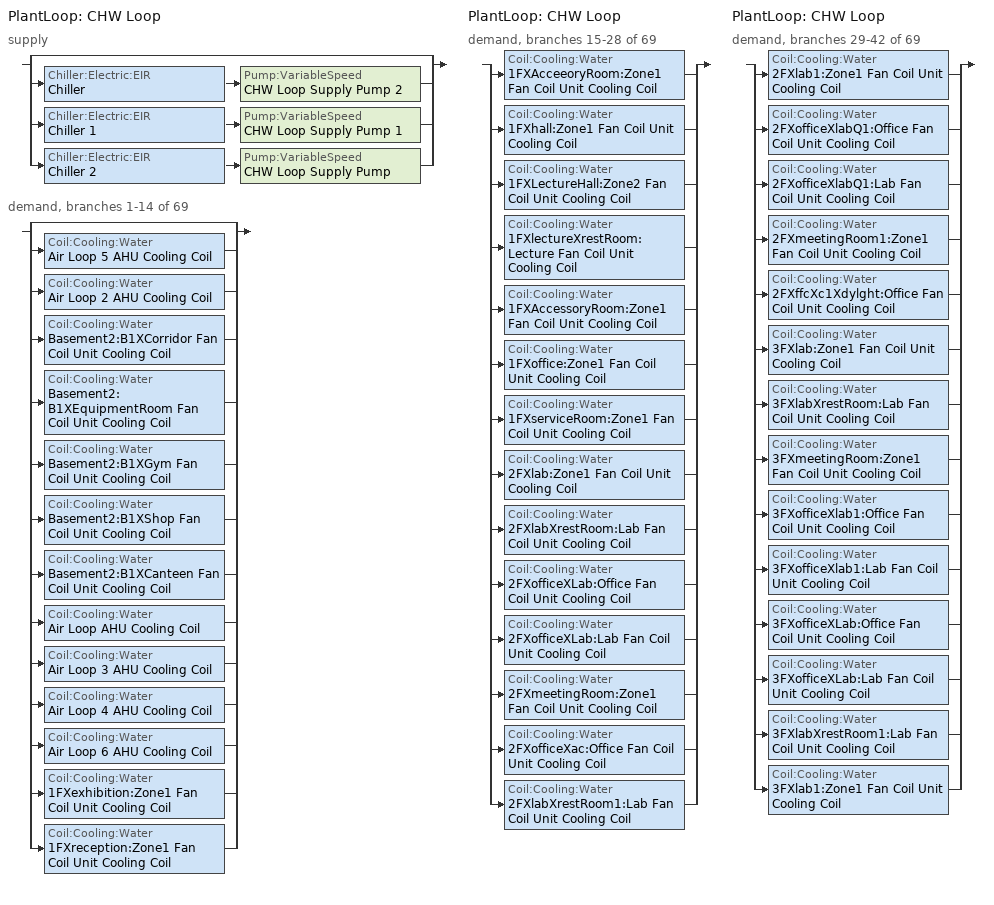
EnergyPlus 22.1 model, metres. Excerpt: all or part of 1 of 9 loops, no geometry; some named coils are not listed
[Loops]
PlantLoop 'CHW Loop'
 supply: split
  | bypass
  | Chiller:Electric:EIR 'Chiller' > Pump:VariableSpeed 'CHW Loop Supply Pump 2'
  | Chiller:Electric:EIR 'Chiller 1' > Pump:VariableSpeed 'CHW Loop Supply Pump 1'
  | Chiller:Electric:EIR 'Chiller 2' > Pump:VariableSpeed 'CHW Loop Supply Pump'
 demand, branches 1-14 of 69: split
  | bypass
  | Coil:Cooling:Water 'Air Loop 5 AHU Cooling Coil'
  | Coil:Cooling:Water 'Air Loop 2 AHU Cooling Coil'
  | Coil:Cooling:Water 'Basement2:B1XCorridor Fan Coil Unit Cooling Coil'
  | Coil:Cooling:Water 'Basement2:B1XEquipmentRoom Fan Coil Unit Cooling Coil'
  | Coil:Cooling:Water 'Basement2:B1XGym Fan Coil Unit Cooling Coil'
  | Coil:Cooling:Water 'Basement2:B1XShop Fan Coil Unit Cooling Coil'
  | Coil:Cooling:Water 'Basement2:B1XCanteen Fan Coil Unit Cooling Coil'
  | Coil:Cooling:Water 'Air Loop AHU Cooling Coil'
  | Coil:Cooling:Water 'Air Loop 3 AHU Cooling Coil'
  | Coil:Cooling:Water 'Air Loop 4 AHU Cooling Coil'
  | Coil:Cooling:Water 'Air Loop 6 AHU Cooling Coil'
  | Coil:Cooling:Water '1FXexhibition:Zone1 Fan Coil Unit Cooling Coil'
  | Coil:Cooling:Water '1FXreception:Zone1 Fan Coil Unit Cooling Coil'
PlantLoop 'CHW Loop'
 demand, branches 15-28 of 69: split
  | Coil:Cooling:Water '1FXAcceeoryRoom:Zone1 Fan Coil Unit Cooling Coil'
  | Coil:Cooling:Water '1FXhall:Zone1 Fan Coil Unit Cooling Coil'
  | Coil:Cooling:Water '1FXLectureHall:Zone2 Fan Coil Unit Cooling Coil'
  | Coil:Cooling:Water '1FXlectureXrestRoom:Lecture Fan Coil Unit Cooling Coil'
  | Coil:Cooling:Water '1FXAccessoryRoom:Zone1 Fan Coil Unit Cooling Coil'
  | Coil:Cooling:Water '1FXoffice:Zone1 Fan Coil Unit Cooling Coil'
  | Coil:Cooling:Water '1FXserviceRoom:Zone1 Fan Coil Unit Cooling Coil'
  | Coil:Cooling:Water '2FXlab:Zone1 Fan Coil Unit Cooling Coil'
  | Coil:Cooling:Water '2FXlabXrestRoom:Lab Fan Coil Unit Cooling Coil'
  | Coil:Cooling:Water '2FXofficeXLab:Office Fan Coil Unit Cooling Coil'
  | Coil:Cooling:Water '2FXofficeXLab:Lab Fan Coil Unit Cooling Coil'
  | Coil:Cooling:Water '2FXmeetingRoom:Zone1 Fan Coil Unit Cooling Coil'
  | Coil:Cooling:Water '2FXofficeXac:Office Fan Coil Unit Cooling Coil'
  | Coil:Cooling:Water '2FXlabXrestRoom1:Lab Fan Coil Unit Cooling Coil'
PlantLoop 'CHW Loop'
 demand, branches 29-42 of 69: split
  | Coil:Cooling:Water '2FXlab1:Zone1 Fan Coil Unit Cooling Coil'
  | Coil:Cooling:Water '2FXofficeXlabQ1:Office Fan Coil Unit Cooling Coil'
  | Coil:Cooling:Water '2FXofficeXlabQ1:Lab Fan Coil Unit Cooling Coil'
  | Coil:Cooling:Water '2FXmeetingRoom1:Zone1 Fan Coil Unit Cooling Coil'
  | Coil:Cooling:Water '2FXffcXc1Xdylght:Office Fan Coil Unit Cooling Coil'
  | Coil:Cooling:Water '3FXlab:Zone1 Fan Coil Unit Cooling Coil'
  | Coil:Cooling:Water '3FXlabXrestRoom:Lab Fan Coil Unit Cooling Coil'
  | Coil:Cooling:Water '3FXmeetingRoom:Zone1 Fan Coil Unit Cooling Coil'
  | Coil:Cooling:Water '3FXofficeXlab1:Office Fan Coil Unit Cooling Coil'
  | Coil:Cooling:Water '3FXofficeXlab1:Lab Fan Coil Unit Cooling Coil'
  | Coil:Cooling:Water '3FXofficeXLab:Office Fan Coil Unit Cooling Coil'
  | Coil:Cooling:Water '3FXofficeXLab:Lab Fan Coil Unit Cooling Coil'
  | Coil:Cooling:Water '3FXlabXrestRoom1:Lab Fan Coil Unit Cooling Coil'
  | Coil:Cooling:Water '3FXlab1:Zone1 Fan Coil Unit Cooling Coil'
[EnergyManagementSystem:Sensor] Output:Variable or Output:Meter=Chiller Evaporator Inlet Temperature
Name | Output:Variable or Output:Meter Index Key
Chiller_Evaporator_Inlet_Temperature | Chiller
Chiller_Evaporator_Inlet_Temperature | Chiller 1
Chiller_Evaporator_Inlet_Temperature | Chiller 2
[Coil:Cooling:Water] Availability Schedule=On 24/7; Design Water Flow Rate {m3/s}=autosize; Design Air Flow Rate {m3/s}=autosize; Design Inlet Water Temperature {C}=autosize; Design Inlet Air Temperature {C}=autosize; Design Outlet Air Temperature {C}=autosize; Design Inlet Air Humidity Ratio {kgWater/kgDryAir}=autosize; Design Outlet Air Humidity Ratio {kgWater/kgDryAir}=autosize; Type of Analysis=SimpleAnalysis; Heat Exchanger Configuration=CrossFlow
Basement2:B1XCorridor Fan Coil Unit Cooling Coil; Basement2:B1XEquipmentRoom Fan Coil Unit Cooling Coil; Basement2:B1XGym Fan Coil Unit Cooling Coil; Basement2:B1XShop Fan Coil Unit Cooling Coil; Basement2:B1XCanteen Fan Coil Unit Cooling Coil; 1FXexhibition:Zone1 Fan Coil Unit Cooling Coil; 1FXreception:Zone1 Fan Coil Unit Cooling Coil; 1FXAcceeoryRoom:Zone1 Fan Coil Unit Cooling Coil; 1FXhall:Zone1 Fan Coil Unit Cooling Coil; 1FXLectureHall:Zone2 Fan Coil Unit Cooling Coil; 1FXlectureXrestRoom:Lecture Fan Coil Unit Cooling Coil; 1FXAccessoryRoom:Zone1 Fan Coil Unit Cooling Coil; 1FXoffice:Zone1 Fan Coil Unit Cooling Coil; 1FXserviceRoom:Zone1 Fan Coil Unit Cooling Coil; 2FXlab:Zone1 Fan Coil Unit Cooling Coil; 2FXlabXrestRoom:Lab Fan Coil Unit Cooling Coil; 2FXofficeXLab:Office Fan Coil Unit Cooling Coil; 2FXofficeXLab:Lab Fan Coil Unit Cooling Coil; 2FXmeetingRoom:Zone1 Fan Coil Unit Cooling Coil; 2FXofficeXac:Office Fan Coil Unit Cooling Coil; 2FXlabXrestRoom1:Lab Fan Coil Unit Cooling Coil; 2FXlab1:Zone1 Fan Coil Unit Cooling Coil; 2FXofficeXlabQ1:Office Fan Coil Unit Cooling Coil; 2FXofficeXlabQ1:Lab Fan Coil Unit Cooling Coil; 2FXmeetingRoom1:Zone1 Fan Coil Unit Cooling Coil; 2FXffcXc1Xdylght:Office Fan Coil Unit Cooling Coil; 3FXlab:Zone1 Fan Coil Unit Cooling Coil; 3FXlabXrestRoom:Lab Fan Coil Unit Cooling Coil; 3FXmeetingRoom:Zone1 Fan Coil Unit Cooling Coil; 3FXofficeXlab1:Office Fan Coil Unit Cooling Coil; 3FXofficeXlab1:Lab Fan Coil Unit Cooling Coil; 3FXofficeXLab:Office Fan Coil Unit Cooling Coil; 3FXofficeXLab:Lab Fan Coil Unit Cooling Coil; 3FXlabXrestRoom1:Lab Fan Coil Unit Cooling Coil; 3FXlab1:Zone1 Fan Coil Unit Cooling Coil
[Sizing:Plant]
CHW Loop: Loop Type=Cooling; Design Loop Exit Temperature {C}=6; Loop Design Temperature Difference {deltaC}=4
[PlantLoop]
CHW Loop: Fluid Type=UserDefinedFluidType; User Defined Fluid Type=CHW Loop Glycol Concentration; Plant Equipment Operation Scheme=CHW Loop Operation; Maximum Loop Temperature {C}=80; Minimum Loop Temperature {C}=0; Maximum Loop Flow Rate {m3/s}=autosize; Minimum Loop Flow Rate {m3/s}=0; Plant Loop Volume {m3}=autocalculate; Load Distribution Scheme=Optimal; Plant Loop Demand Calculation Scheme=SingleSetpoint; Common Pipe Simulation=None; Pressure Simulation Type=None
[PlantEquipmentOperationSchemes]
CHW Loop Operation: Control Scheme 1=CHW Loop Scheme 1; Control Scheme 1 Schedule=On 24/7
[PlantEquipmentOperation:CoolingLoad]
CHW Loop Scheme 1: Load Range 1 Lower Limit {W}=0; Load Range 1 Upper Limit {W}=1e+15; Range 1 Equipment List=CHW Loop Scheme 1 Range 1 Equipment List
[PlantEquipmentList]
CHW Loop Scheme 1 Range 1 Equipment List: Chiller, Chiller 2, Chiller 1
[Chiller:Electric:EIR] Reference Capacity {W}=autosize; Reference COP {W/W}=5.33; Reference Leaving Chilled Water Temperature {C}=6.67; Reference Entering Condenser Fluid Temperature {C}=29.4; Reference Chilled Water Flow Rate {m3/s}=autosize; Reference Condenser Fluid Flow Rate {m3/s}=autosize; Cooling Capacity Function of Temperature Curve=BPS_Baseline_Screw_5.334COP CAPFT; Electric Input to Cooling Output Ratio Function of Temperature Curve=BPS_Baseline_5.334_COP EIRFT; Electric Input to Cooling Output Ratio Function of Part Load Ratio Curve=BPS_Baseline_5.334COP EIRFPLR; Minimum Part Load Ratio=0.1; Maximum Part Load Ratio=1; Optimum Part Load Ratio=1; Minimum Unloading Ratio=0.2; Condenser Type=WaterCooled; Condenser Fan Power Ratio {W/W}=0; Fraction of Compressor Electric Consumption Rejected by Condenser=1; Leaving Chilled Water Lower Temperature Limit {C}=2; Chiller Flow Mode=NotModulated; Design Heat Recovery Water Flow Rate {m3/s}=0; Sizing Factor=1; Basin Heater Capacity {W/K}=0; Basin Heater Setpoint Temperature {C}=2; Basin Heater Operating Schedule=On 24/7; Condenser Heat Recovery Relative Capacity Fraction=1
Chiller; Chiller 1; Chiller 2
[Pump:VariableSpeed] Design Maximum Flow Rate {m3/s}=autosize; Design Pump Head {Pa}=20000; Design Power Consumption {W}=autosize; Motor Efficiency=0.9; Fraction of Motor Inefficiencies to Fluid Stream=0; Coefficient 1 of the Part Load Performance Curve=0; Coefficient 2 of the Part Load Performance Curve=1; Coefficient 3 of the Part Load Performance Curve=0; Coefficient 4 of the Part Load Performance Curve=0; Design Minimum Flow Rate {m3/s}=0; Pump Control Type=Intermittent
CHW Loop Supply Pump 2; CHW Loop Supply Pump 1; CHW Loop Supply Pump
[ZoneHVAC:FourPipeFanCoil] Availability Schedule=On 24/7; Capacity Control Method=ConstantFanVariableFlow; Maximum Supply Air Flow Rate {m3/s}=autosize; Low Speed Supply Air Flow Ratio=0.33; Medium Speed Supply Air Flow Ratio=0.66; Maximum Outdoor Air Flow Rate {m3/s}=0; Maximum Cold Water Flow Rate {m3/s}=autosize; Minimum Cold Water Flow Rate {m3/s}=0; Cooling Convergence Tolerance=0.001; Maximum Hot Water Flow Rate {m3/s}=autosize; Minimum Hot Water Flow Rate {m3/s}=0; Heating Convergence Tolerance=0.001
Name | Supply Air Fan | Cooling Coil | Heating Coil
Basement2:B1XCorridor Fan Coil Unit | Basement2:B1XCorridor Fan Coil Unit Supply Fan | Basement2:B1XCorridor Fan Coil Unit Cooling Coil | Basement2:B1XCorridor Fan Coil Unit Heating Coil
Basement2:B1XEquipmentRoom Fan Coil Unit | Basement2:B1XEquipmentRoom Fan Coil Unit Supply Fan | Basement2:B1XEquipmentRoom Fan Coil Unit Cooling Coil | Basement2:B1XEquipmentRoom Fan Coil Unit Heating Coil
Basement2:B1XGym Fan Coil Unit | Basement2:B1XGym Fan Coil Unit Supply Fan | Basement2:B1XGym Fan Coil Unit Cooling Coil | Basement2:B1XGym Fan Coil Unit Heating Coil
Basement2:B1XShop Fan Coil Unit | Basement2:B1XShop Fan Coil Unit Supply Fan | Basement2:B1XShop Fan Coil Unit Cooling Coil | Basement2:B1XShop Fan Coil Unit Heating Coil
Basement2:B1XCanteen Fan Coil Unit | Basement2:B1XCanteen Fan Coil Unit Supply Fan | Basement2:B1XCanteen Fan Coil Unit Cooling Coil | Basement2:B1XCanteen Fan Coil Unit Heating Coil
1FXexhibition:Zone1 Fan Coil Unit | 1FXexhibition:Zone1 Fan Coil Unit Supply Fan | 1FXexhibition:Zone1 Fan Coil Unit Cooling Coil | 1FXexhibition:Zone1 Fan Coil Unit Heating Coil
1FXreception:Zone1 Fan Coil Unit | 1FXreception:Zone1 Fan Coil Unit Supply Fan | 1FXreception:Zone1 Fan Coil Unit Cooling Coil | 1FXreception:Zone1 Fan Coil Unit Heating Coil
1FXAcceeoryRoom:Zone1 Fan Coil Unit | 1FXAcceeoryRoom:Zone1 Fan Coil Unit Supply Fan | 1FXAcceeoryRoom:Zone1 Fan Coil Unit Cooling Coil | 1FXAcceeoryRoom:Zone1 Fan Coil Unit Heating Coil
1FXhall:Zone1 Fan Coil Unit | 1FXhall:Zone1 Fan Coil Unit Supply Fan | 1FXhall:Zone1 Fan Coil Unit Cooling Coil | 1FXhall:Zone1 Fan Coil Unit Heating Coil
1FXLectureHall:Zone2 Fan Coil Unit | 1FXLectureHall:Zone2 Fan Coil Unit Supply Fan | 1FXLectureHall:Zone2 Fan Coil Unit Cooling Coil | 1FXLectureHall:Zone2 Fan Coil Unit Heating Coil
1FXlectureXrestRoom:Lecture Fan Coil Unit | 1FXlectureXrestRoom:Lecture Fan Coil Unit Supply Fan | 1FXlectureXrestRoom:Lecture Fan Coil Unit Cooling Coil | 1FXlectureXrestRoom:Lecture Fan Coil Unit Heating Coil
1FXAccessoryRoom:Zone1 Fan Coil Unit | 1FXAccessoryRoom:Zone1 Fan Coil Unit Supply Fan | 1FXAccessoryRoom:Zone1 Fan Coil Unit Cooling Coil | 1FXAccessoryRoom:Zone1 Fan Coil Unit Heating Coil
1FXoffice:Zone1 Fan Coil Unit | 1FXoffice:Zone1 Fan Coil Unit Supply Fan | 1FXoffice:Zone1 Fan Coil Unit Cooling Coil | 1FXoffice:Zone1 Fan Coil Unit Heating Coil
1FXserviceRoom:Zone1 Fan Coil Unit | 1FXserviceRoom:Zone1 Fan Coil Unit Supply Fan | 1FXserviceRoom:Zone1 Fan Coil Unit Cooling Coil | 1FXserviceRoom:Zone1 Fan Coil Unit Heating Coil
2FXlab:Zone1 Fan Coil Unit | 2FXlab:Zone1 Fan Coil Unit Supply Fan | 2FXlab:Zone1 Fan Coil Unit Cooling Coil | 2FXlab:Zone1 Fan Coil Unit Heating Coil
2FXlabXrestRoom:Lab Fan Coil Unit | 2FXlabXrestRoom:Lab Fan Coil Unit Supply Fan | 2FXlabXrestRoom:Lab Fan Coil Unit Cooling Coil | 2FXlabXrestRoom:Lab Fan Coil Unit Heating Coil
2FXofficeXLab:Office Fan Coil Unit | 2FXofficeXLab:Office Fan Coil Unit Supply Fan | 2FXofficeXLab:Office Fan Coil Unit Cooling Coil | 2FXofficeXLab:Office Fan Coil Unit Heating Coil
2FXofficeXLab:Lab Fan Coil Unit | 2FXofficeXLab:Lab Fan Coil Unit Supply Fan | 2FXofficeXLab:Lab Fan Coil Unit Cooling Coil | 2FXofficeXLab:Lab Fan Coil Unit Heating Coil
2FXmeetingRoom:Zone1 Fan Coil Unit | 2FXmeetingRoom:Zone1 Fan Coil Unit Supply Fan | 2FXmeetingRoom:Zone1 Fan Coil Unit Cooling Coil | 2FXmeetingRoom:Zone1 Fan Coil Unit Heating Coil
2FXofficeXac:Office Fan Coil Unit | 2FXofficeXac:Office Fan Coil Unit Supply Fan | 2FXofficeXac:Office Fan Coil Unit Cooling Coil | 2FXofficeXac:Office Fan Coil Unit Heating Coil
2FXlabXrestRoom1:Lab Fan Coil Unit | 2FXlabXrestRoom1:Lab Fan Coil Unit Supply Fan | 2FXlabXrestRoom1:Lab Fan Coil Unit Cooling Coil | 2FXlabXrestRoom1:Lab Fan Coil Unit Heating Coil
2FXlab1:Zone1 Fan Coil Unit | 2FXlab1:Zone1 Fan Coil Unit Supply Fan | 2FXlab1:Zone1 Fan Coil Unit Cooling Coil | 2FXlab1:Zone1 Fan Coil Unit Heating Coil
2FXofficeXlabQ1:Office Fan Coil Unit | 2FXofficeXlabQ1:Office Fan Coil Unit Supply Fan | 2FXofficeXlabQ1:Office Fan Coil Unit Cooling Coil | 2FXofficeXlabQ1:Office Fan Coil Unit Heating Coil
2FXofficeXlabQ1:Lab Fan Coil Unit | 2FXofficeXlabQ1:Lab Fan Coil Unit Supply Fan | 2FXofficeXlabQ1:Lab Fan Coil Unit Cooling Coil | 2FXofficeXlabQ1:Lab Fan Coil Unit Heating Coil
2FXmeetingRoom1:Zone1 Fan Coil Unit | 2FXmeetingRoom1:Zone1 Fan Coil Unit Supply Fan | 2FXmeetingRoom1:Zone1 Fan Coil Unit Cooling Coil | 2FXmeetingRoom1:Zone1 Fan Coil Unit Heating Coil
2FXffcXc1Xdylght:Office Fan Coil Unit | 2FXffcXc1Xdylght:Office Fan Coil Unit Supply Fan | 2FXffcXc1Xdylght:Office Fan Coil Unit Cooling Coil | 2FXffcXc1Xdylght:Office Fan Coil Unit Heating Coil
3FXlab:Zone1 Fan Coil Unit | 3FXlab:Zone1 Fan Coil Unit Supply Fan | 3FXlab:Zone1 Fan Coil Unit Cooling Coil | 3FXlab:Zone1 Fan Coil Unit Heating Coil
3FXlabXrestRoom:Lab Fan Coil Unit | 3FXlabXrestRoom:Lab Fan Coil Unit Supply Fan | 3FXlabXrestRoom:Lab Fan Coil Unit Cooling Coil | 3FXlabXrestRoom:Lab Fan Coil Unit Heating Coil
3FXmeetingRoom:Zone1 Fan Coil Unit | 3FXmeetingRoom:Zone1 Fan Coil Unit Supply Fan | 3FXmeetingRoom:Zone1 Fan Coil Unit Cooling Coil | 3FXmeetingRoom:Zone1 Fan Coil Unit Heating Coil
3FXofficeXlab1:Office Fan Coil Unit | 3FXofficeXlab1:Office Fan Coil Unit Supply Fan | 3FXofficeXlab1:Office Fan Coil Unit Cooling Coil | 3FXofficeXlab1:Office Fan Coil Unit Heating Coil
3FXofficeXlab1:Lab Fan Coil Unit | 3FXofficeXlab1:Lab Fan Coil Unit Supply Fan | 3FXofficeXlab1:Lab Fan Coil Unit Cooling Coil | 3FXofficeXlab1:Lab Fan Coil Unit Heating Coil
3FXofficeXLab:Office Fan Coil Unit | 3FXofficeXLab:Office Fan Coil Unit Supply Fan | 3FXofficeXLab:Office Fan Coil Unit Cooling Coil | 3FXofficeXLab:Office Fan Coil Unit Heating Coil
3FXofficeXLab:Lab Fan Coil Unit | 3FXofficeXLab:Lab Fan Coil Unit Supply Fan | 3FXofficeXLab:Lab Fan Coil Unit Cooling Coil | 3FXofficeXLab:Lab Fan Coil Unit Heating Coil
3FXlabXrestRoom1:Lab Fan Coil Unit | 3FXlabXrestRoom1:Lab Fan Coil Unit Supply Fan | 3FXlabXrestRoom1:Lab Fan Coil Unit Cooling Coil | 3FXlabXrestRoom1:Lab Fan Coil Unit Heating Coil
3FXlab1:Zone1 Fan Coil Unit | 3FXlab1:Zone1 Fan Coil Unit Supply Fan | 3FXlab1:Zone1 Fan Coil Unit Cooling Coil | 3FXlab1:Zone1 Fan Coil Unit Heating Coil
[Fan:ConstantVolume] Availability Schedule=On 24/7; Fan Total Efficiency=0.7; Pressure Rise {Pa}=100; Maximum Flow Rate {m3/s}=autosize; Motor Efficiency=0.9; Motor In Airstream Fraction=1
Basement2:B1XCorridor Fan Coil Unit Supply Fan; Basement2:B1XEquipmentRoom Fan Coil Unit Supply Fan; Basement2:B1XGym Fan Coil Unit Supply Fan; Basement2:B1XShop Fan Coil Unit Supply Fan; Basement2:B1XCanteen Fan Coil Unit Supply Fan; 1FXexhibition:Zone1 Fan Coil Unit Supply Fan; 1FXreception:Zone1 Fan Coil Unit Supply Fan; 1FXAcceeoryRoom:Zone1 Fan Coil Unit Supply Fan; 1FXhall:Zone1 Fan Coil Unit Supply Fan; 1FXLectureHall:Zone2 Fan Coil Unit Supply Fan; 1FXlectureXrestRoom:Lecture Fan Coil Unit Supply Fan; 1FXAccessoryRoom:Zone1 Fan Coil Unit Supply Fan; 1FXoffice:Zone1 Fan Coil Unit Supply Fan; 1FXserviceRoom:Zone1 Fan Coil Unit Supply Fan; 2FXlab:Zone1 Fan Coil Unit Supply Fan; 2FXlabXrestRoom:Lab Fan Coil Unit Supply Fan; 2FXofficeXLab:Office Fan Coil Unit Supply Fan; 2FXofficeXLab:Lab Fan Coil Unit Supply Fan; 2FXmeetingRoom:Zone1 Fan Coil Unit Supply Fan; 2FXofficeXac:Office Fan Coil Unit Supply Fan; 2FXlabXrestRoom1:Lab Fan Coil Unit Supply Fan; 2FXlab1:Zone1 Fan Coil Unit Supply Fan; 2FXofficeXlabQ1:Office Fan Coil Unit Supply Fan; 2FXofficeXlabQ1:Lab Fan Coil Unit Supply Fan; 2FXmeetingRoom1:Zone1 Fan Coil Unit Supply Fan; 2FXffcXc1Xdylght:Office Fan Coil Unit Supply Fan; 3FXlab:Zone1 Fan Coil Unit Supply Fan; 3FXlabXrestRoom:Lab Fan Coil Unit Supply Fan; 3FXmeetingRoom:Zone1 Fan Coil Unit Supply Fan; 3FXofficeXlab1:Office Fan Coil Unit Supply Fan; 3FXofficeXlab1:Lab Fan Coil Unit Supply Fan; 3FXofficeXLab:Office Fan Coil Unit Supply Fan; 3FXofficeXLab:Lab Fan Coil Unit Supply Fan; 3FXlabXrestRoom1:Lab Fan Coil Unit Supply Fan; 3FXlab1:Zone1 Fan Coil Unit Supply Fan
[Schedule:Compact]
On 24/7: Through: 12/31, For: AllDays, Until: 24:00, 1
[Curve:Linear]
BPS_Baseline_5.334COP EIRFPLR: Coefficient1 Constant=.0339; Coefficient2 x=1.1853; Minimum Value of x=0; Maximum Value of x=1; Output Unit Type=Capacity
[Curve:Biquadratic] Coefficient1 Constant=1; Coefficient2 x=0; Coefficient3 x**2=0; Coefficient4 y=0; Coefficient5 y**2=0; Coefficient6 x*y=0; Minimum Value of x=5; Maximum Value of x=10; Minimum Value of y=24; Maximum Value of y=35
BPS_Baseline_Screw_5.334COP CAPFT; BPS_Baseline_5.334_COP EIRFT
